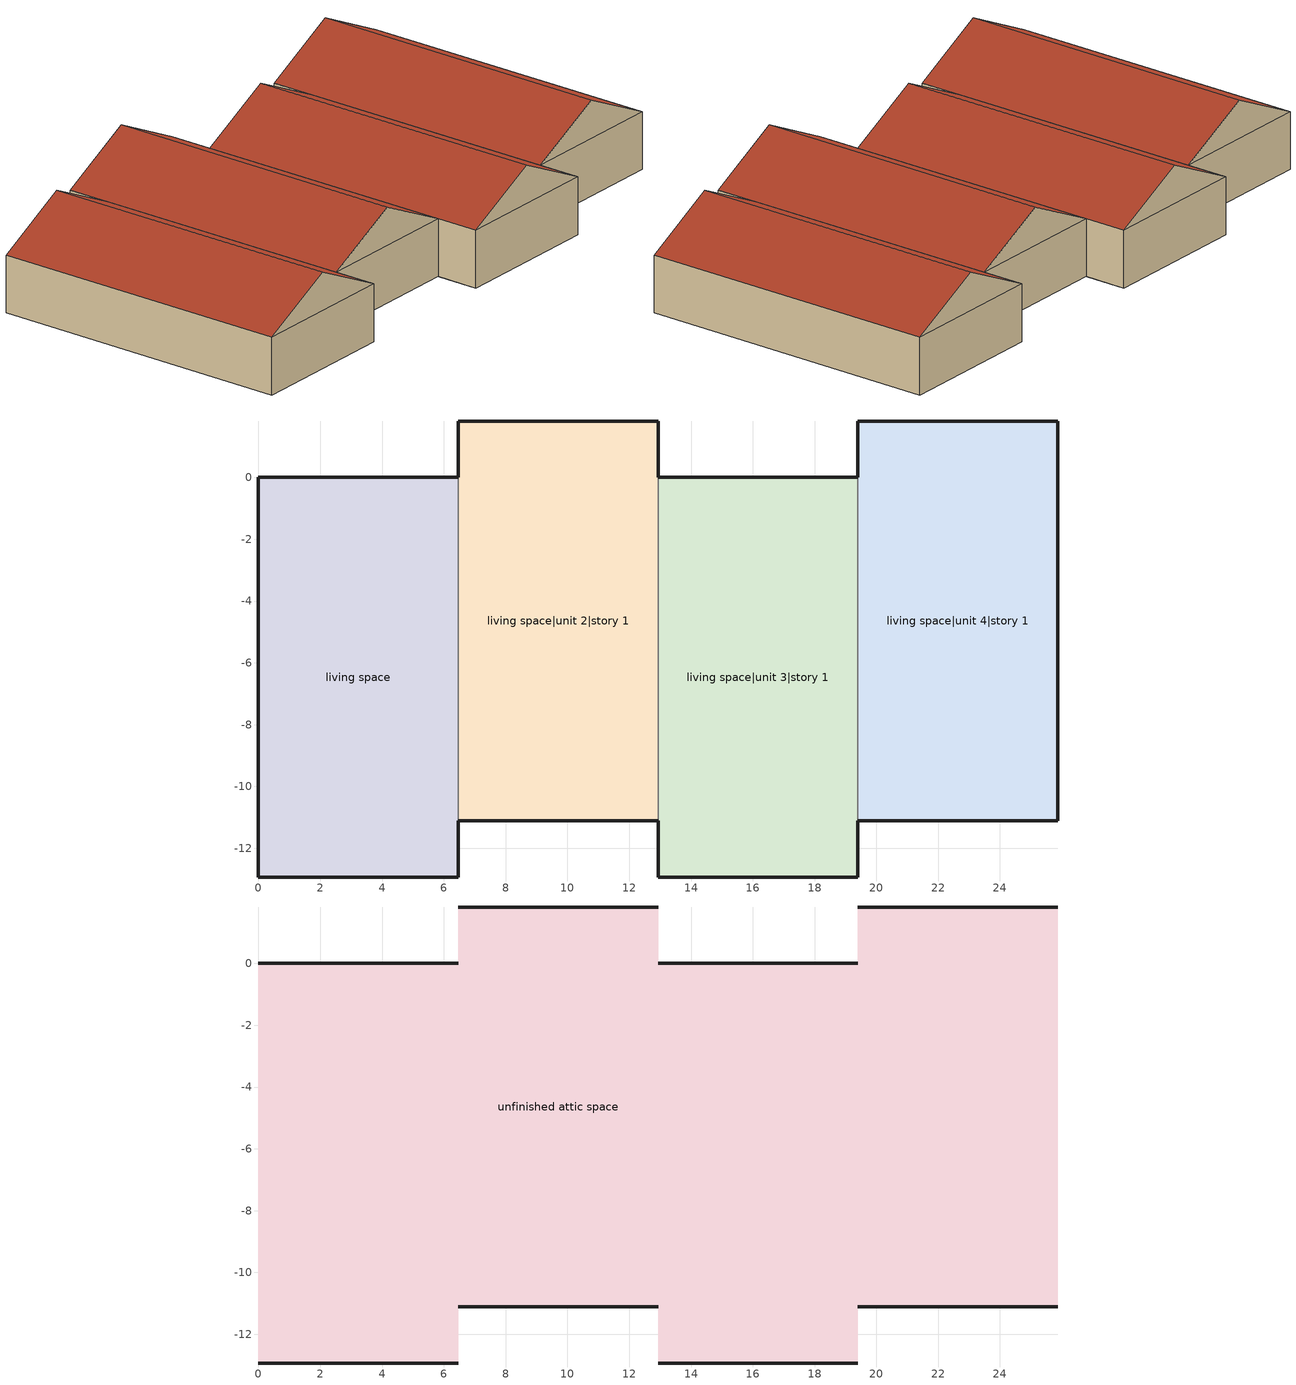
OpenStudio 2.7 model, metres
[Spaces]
living space
 floor foundation: 0,-12.93 0,0 6.47,0 6.47,-12.93 z0
 wall outside: 6.47,0 0,0 0,-12.93 6.47,-12.93 6.47,-11.1 z0:2.44
 wall to living space|unit 2|story 1: 6.47,-11.1 6.47,0 z0:2.44
living space|unit 2|story 1
 floor foundation: 6.47,-11.1 6.47,1.83 12.93,1.83 12.93,-11.1 z0
 wall outside: 6.47,-11.1 12.93,-11.1 / 12.93,0 12.93,1.83 6.47,1.83 6.47,0 z0:2.44
 wall to living space|unit 3|story 1: 12.93,-11.1 12.93,0 z0:2.44
living space|unit 3|story 1
 floor foundation: 12.93,-12.93 12.93,0 19.4,0 19.4,-12.93 z0
 wall outside: 19.4,0 12.93,0 / 12.93,-11.1 12.93,-12.93 19.4,-12.93 19.4,-11.1 z0:2.44
 wall to living space|unit 4|story 1: 19.4,-11.1 19.4,0 z0:2.44
living space|unit 4|story 1
 floor foundation: 19.4,-11.1 19.4,1.83 25.86,1.83 25.86,-11.1 z0
 wall outside: 19.4,-11.1 25.86,-11.1 25.86,1.83 19.4,1.83 19.4,0 z0:2.44
unfinished attic space
 floor to living space: 0,-12.93 0,0 6.47,0 6.47,-12.93 z2.44
 floor to living space|unit 2|story 1: 6.47,-11.1 6.47,1.83 12.93,1.83 12.93,-11.1 z2.44
 floor to living space|unit 3|story 1: 12.93,-12.93 12.93,0 19.4,0 19.4,-12.93 z2.44
 floor to living space|unit 4|story 1: 19.4,-11.1 19.4,1.83 25.86,1.83 25.86,-11.1 z2.44
 wall outside: 3.23,-12.93,4.05 0,-12.93,2.44 6.47,-12.93,2.44; 3.23,0,4.05 6.47,0,2.44 0,0,2.44; 9.7,1.83,4.05 12.93,1.83,2.44 6.47,1.83,2.44; 9.7,-11.1,4.05 6.47,-11.1,2.44 12.93,-11.1,2.44; 16.16,0,4.05 19.4,0,2.44 12.93,0,2.44; 16.16,-12.93,4.05 12.93,-12.93,2.44 19.4,-12.93,2.44; 22.63,1.83,4.05 25.86,1.83,2.44 19.4,1.83,2.44; 22.63,-11.1,4.05 19.4,-11.1,2.44 25.86,-11.1,2.44
 roof outside: 3.23,0,4.05 0,0,2.44 0,-12.93,2.44 3.23,-12.93,4.05; 3.23,-12.93,4.05 6.47,-12.93,2.44 6.47,0,2.44 3.23,0,4.05; 9.7,1.83,4.05 6.47,1.83,2.44 6.47,-11.1,2.44 9.7,-11.1,4.05; 9.7,-11.1,4.05 12.93,-11.1,2.44 12.93,1.83,2.44 9.7,1.83,4.05; 16.16,0,4.05 12.93,0,2.44 12.93,-12.93,2.44 16.16,-12.93,4.05; 16.16,-12.93,4.05 19.4,-12.93,2.44 19.4,0,2.44 16.16,0,4.05; 22.63,1.83,4.05 19.4,1.83,2.44 19.4,-11.1,2.44 22.63,-11.1,4.05; 22.63,-11.1,4.05 25.86,-11.1,2.44 25.86,1.83,2.44 22.63,1.83,4.05
[Building]
Building 1: North Axis {deg}=0; Standards Number of Stories=1; Standards Number of Above Ground Stories=1; Standards Building Type=singlefamilyttached; Standards Number of Living Units=4
[Site]
Site 1
[Material]
EMPD dummy: Roughness=Rough; Thickness {m}=0.001; Conductivity {W/m-K}=0.1; Density {kg/m3}=100; Specific Heat {J/kg-K}=100; Thermal Absorptance=0.9; Solar Absorptance=0.5; Visible Absorptance=0.1
[MaterialProperty:MoisturePenetrationDepth:Settings]
Material=EMPD dummy; Water Vapor Diffusion Resistance Factor=500; Moisture Equation Coefficient a=0.0069; Moisture Equation Coefficient b=0.9066; Moisture Equation Coefficient c=0.0404; Moisture Equation Coefficient d=22.1121; Surface Layer Penetration Depth {m}=0.1; Deep Layer Penetration Depth {m}=0; Coating Layer Thickness {m}=0; Coating Layer Water Vapor Diffusion Resistance Factor=0
[Construction]
EMPD dummy: EMPD dummy
[ThermalZone] Use Ideal Air Loads=No
living zone; living zone|unit 2; living zone|unit 3; living zone|unit 4; unfinished attic zone
[Sizing:Zone] Zone Cooling Design Supply Air Temperature Input Method=SupplyAirTemperature; Zone Cooling Design Supply Air Temperature {C}=14; Zone Cooling Design Supply Air Temperature Difference {deltaC}=11.11; Zone Heating Design Supply Air Temperature Input Method=SupplyAirTemperature; Zone Heating Design Supply Air Temperature {C}=40; Zone Heating Design Supply Air Temperature Difference {deltaC}=11.11; Zone Cooling Design Supply Air Humidity Ratio {kg-H2O/kg-air}=0.0085; Zone Heating Design Supply Air Humidity Ratio {kg-H2O/kg-air}=0.008; Cooling Design Air Flow Method=DesignDay; Heating Design Air Flow Method=DesignDay; Account for Dedicated Outdoor Air System=No; Dedicated Outdoor Air System Control Strategy=NeutralSupplyAir; Dedicated Outdoor Air Low Setpoint Temperature for Design {C}=autosize; Dedicated Outdoor Air High Setpoint Temperature for Design {C}=autosize
living zone; living zone|unit 2; living zone|unit 3; living zone|unit 4; unfinished attic zone
[Space]
Name | Space Type | Thermal Zone | Building Unit
living space | Space Type 1 | living zone | unit 1
living space|unit 2|story 1 | Space Type 1 | living zone|unit 2 | unit 2
living space|unit 3|story 1 | Space Type 1 | living zone|unit 3 | unit 3
living space|unit 4|story 1 | Space Type 1 | living zone|unit 4 | unit 4
unfinished attic space | Space Type 2 | unfinished attic zone
[SpaceType]
Name | Standards Space Type
Space Type 1 | living
Space Type 2 | unfinished attic
[BuildingUnit] Building Unit Type=Residential
unit 1; unit 2; unit 3; unit 4
[InternalMass:Definition]
EMPD dummy unfinished attic space: Construction=EMPD dummy; Design Level Calculation Method=SurfaceArea; Surface Area {m2}=334.451
[InternalMass]
EMPD dummy unfinished attic space: Internal Mass Definition=EMPD dummy unfinished attic space; Space or SpaceType=unfinished attic space; Multiplier=1
